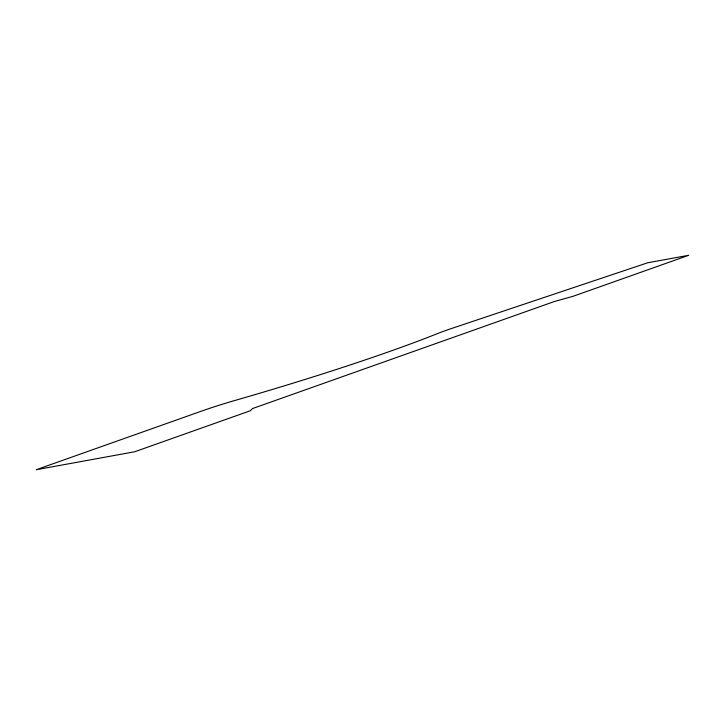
<?xml version="1.0" encoding="UTF-8"?>
<svg xmlns="http://www.w3.org/2000/svg" width="725" height="725" viewBox="0 0 725 725"><rect width="100%" height="100%" fill="white"/><g stroke="black" fill="none" stroke-linecap="round" stroke-linejoin="round"><path stroke-width="1.09" d="M252.59 408.538L250.134 410.821L134.669 451.766L36.25 469.718L201.795 411.021A56.024 4.296 -16.3 0 1 236.296 400.064A252.101 19.339 -16.3 0 0 436.142 334.107A56.024 4.296 -16.3 0 1 453.497 327.836L647.742 262.758L688.75 255.282L573.285 296.226L554.426 301.5L252.59 408.538"/></g></svg>
